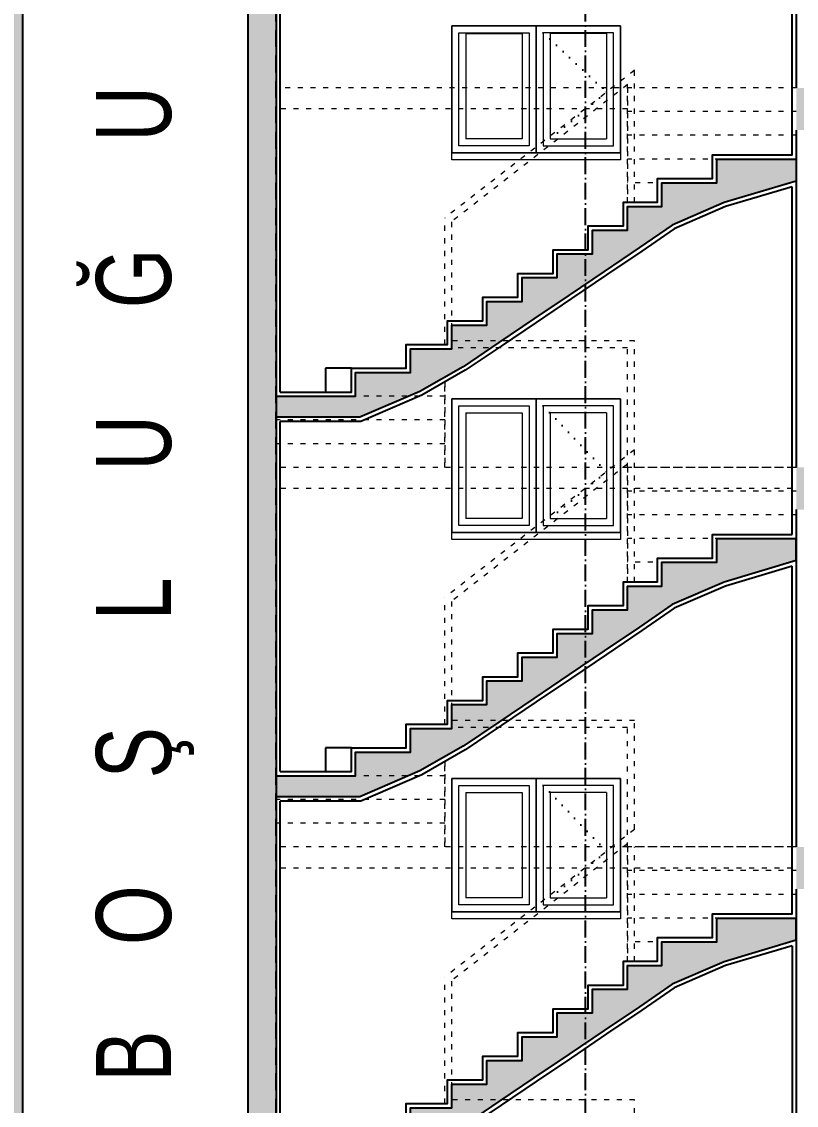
# Model space of a CAD drawing. Extents: x 41749 to 92598, y -24291 to 29432.
# Drawn here: x 72785 to 73335, y -22762 to -21991 of the extents above; entities that cross this region are included whole.
import ezdxf

# ---------------------------------------------------------------- set-up
doc = ezdxf.new("R2010")
doc.units = 0
doc.header["$MEASUREMENT"] = 0
for name, pattern in [('ACAD_ISO03W100', [30, 12, -18]), ('ACAD_ISO10W100', [18, 12, -3, 0, -3]), ('DOT', [6.35, 0, -6.35])]:
    doc.linetypes.add(name, pattern=pattern)
for name, color, linetype in [('AKS', 10, 'CONTINUOUS'), ('DUVAR', 6, 'CONTINUOUS'), ('KOLON', 5, 'CONTINUOUS'), ('P', 7, 'DOT'), ('pafta ismi', 4, 'CONTINUOUS'), ('SIVA', 7, 'CONTINUOUS'), ('tar', 12, 'CONTINUOUS')]:
    doc.layers.add(name, color=color, linetype=linetype)
doc.layers.add('KAPI-ACILIM1', color=13, linetype='ACAD_ISO03W100', lineweight=20)
doc.layers.add('KAPI-GOR', color=153, linetype='CONTINUOUS', lineweight=15)
doc.styles.add('2', font='swisscl.ttf', dxfattribs={"height": 13})

msp = doc.modelspace()

# ---------------------------------------------------------------- hatches: boundary and pattern name
at = {"layer": 'tar'}
h = msp.add_hatch(dxfattribs=at)
h.set_pattern_fill('ANSI33', color=256, scale=40, style=0)
h.paths.add_polyline_path([(73355.47336, -23448.22794), (73335.47336, -23448.22794), (73335.47336, -23668.22794), (73355.47336, -23668.22794)], flags=16)
h.paths.add_polyline_path([(73890.47336, -22038.22794), (73335.47336, -22038.22794), (73335.47336, -22068.22794), (73850.47341, -22068.22792), (73850.47349, -22068.22787), (73890.47345, -22068.22798)])
h.paths.add_polyline_path([(73335.47336, -22104.50656), (73335.47336, -22088.85294), (73278.92352, -22088.85294), (73278.92352, -22105.72794), (73239.85133, -22105.72794), (73239.85133, -22122.60294), (73215.47336, -22122.60294), (73215.47336, -22139.47794), (73190.47336, -22139.47794), (73190.47336, -22156.35294), (73165.47336, -22156.35294), (73165.47336, -22173.22794), (73140.47336, -22173.22794), (73140.47336, -22190.10294), (73115.47336, -22190.10294), (73115.47336, -22206.97794), (73090.47336, -22206.97794), (73090.47336, -22223.85294), (73061.09539, -22223.85294), (73061.09539, -22240.72794), (73022.0232, -22240.72794), (73022.0232, -22257.60294), (72965.47336, -22257.60294), (72965.47336, -22272.60294), (73025.12398, -22272.60294), (73067.82647, -22254.16003), (73098.41545, -22236.58942), (73123.86545, -22219.41067), (73148.86545, -22202.53567), (73173.86545, -22185.66067), (73198.86545, -22168.78567), (73223.93842, -22151.86141), (73247.16506, -22135.78339), (73284.05961, -22119.8489)], flags=17)
h.paths.add_polyline_path([(73850.47324, -22308.22794), (73829.09812, -22308.22794), (73335.47336, -22308.22794), (73335.47336, -22338.22794), (73830.47338, -22338.22792), (73830.47338, -22328.22785), (73850.47324, -22328.22794)])
h.paths.add_polyline_path([(73335.47336, -22358.85294), (73278.92352, -22358.85294), (73278.92352, -22375.72794), (73239.85133, -22375.72794), (73239.85133, -22392.60294), (73215.47336, -22392.60294), (73215.47336, -22409.47794), (73190.47336, -22409.47794), (73190.47336, -22426.35294), (73165.47336, -22426.35294), (73165.47336, -22443.22794), (73140.47336, -22443.22794), (73140.47336, -22460.10294), (73115.47336, -22460.10294), (73115.47336, -22476.97794), (73090.47336, -22476.97794), (73090.47336, -22493.85294), (73061.09539, -22493.85294), (73061.09539, -22510.72794), (73022.0232, -22510.72794), (73022.0232, -22527.60294), (72965.47336, -22527.60294), (72965.47336, -22542.60294), (73025.12398, -22542.60294), (73067.82647, -22524.16003), (73098.41545, -22506.58942), (73123.86545, -22489.41067), (73148.86545, -22472.53567), (73173.86545, -22455.66067), (73198.86545, -22438.78567), (73223.93842, -22421.86141), (73247.16506, -22405.78339), (73284.05961, -22389.8489), (73335.47336, -22374.50656)], flags=17)
h.paths.add_polyline_path([(73223.93842, -22691.86141), (73247.16506, -22675.78339), (73284.05961, -22659.8489), (73335.47336, -22644.50656), (73335.47336, -22628.85294), (73278.92352, -22628.85294), (73278.92352, -22645.72794), (73239.85133, -22645.72794), (73239.85133, -22662.60294), (73215.47336, -22662.60294), (73215.47336, -22679.47794), (73190.47336, -22679.47794), (73190.47336, -22696.35294), (73165.47336, -22696.35294), (73165.47336, -22713.22794), (73140.47336, -22713.22794), (73140.47336, -22730.10294), (73115.47336, -22730.10294), (73115.47336, -22746.97794), (73090.47336, -22746.97794), (73090.47336, -22763.85294), (73061.09539, -22763.85294), (73061.09539, -22780.72794), (73022.0232, -22780.72794), (73022.0232, -22797.60294), (72965.47336, -22797.60294), (72965.47336, -22812.60294), (73025.12398, -22812.60294), (73067.82647, -22794.16003), (73098.41545, -22776.58942), (73123.86545, -22759.41067), (73148.86545, -22742.53567), (73173.86545, -22725.66067), (73198.86545, -22708.78567)], flags=17)
h.paths.add_polyline_path([(73850.47324, -22578.22794), (73829.09812, -22578.22794), (73335.47336, -22578.22794), (73335.47336, -22608.22794), (73830.47338, -22608.22792), (73830.47338, -22598.22785), (73850.47324, -22598.22794)])
h.paths.add_polyline_path([(73850.47324, -22848.22794), (73829.09812, -22848.22794), (73335.47336, -22848.22794), (73335.47336, -22878.22794), (73830.47338, -22878.22792), (73830.47338, -22868.22785), (73850.47324, -22868.22794)])
h.paths.add_polyline_path([(73198.86545, -22978.78567), (73223.93842, -22961.86141), (73247.16506, -22945.78339), (73284.05961, -22929.8489), (73335.47336, -22914.50656), (73335.47336, -22898.85294), (73278.92352, -22898.85294), (73278.92352, -22915.72794), (73239.85133, -22915.72794), (73239.85133, -22932.60294), (73215.47336, -22932.60294), (73215.47336, -22949.47794), (73190.47336, -22949.47794), (73190.47336, -22966.35294), (73165.47336, -22966.35294), (73165.47336, -22983.22794), (73140.47336, -22983.22794), (73140.47336, -23000.10294), (73115.47336, -23000.10294), (73115.47336, -23016.97794), (73090.47336, -23016.97794), (73090.47336, -23033.85294), (73061.09539, -23033.85294), (73061.09539, -23050.72794), (73022.0232, -23050.72794), (73022.0232, -23067.60294), (72965.47336, -23067.60294), (72965.47336, -23082.60294), (73025.12398, -23082.60294), (73067.82647, -23064.16003), (73098.41545, -23046.58942), (73123.86545, -23029.41067), (73148.86545, -23012.53567), (73173.86545, -22995.66067)], flags=17)
h.paths.add_polyline_path([(73840.47324, -23118.22794), (73829.09812, -23118.22794), (73335.47336, -23118.22794), (73335.47336, -23148.22794), (73840.47336, -23148.22792), (73840.47336, -23138.22794), (73840.47324, -23138.22794)])
h.paths.add_polyline_path([(73830.47336, -23918.22794), (72015.47336, -23918.22794), (72015.47336, -23968.22794), (71665.95223, -23968.22794), (71665.95223, -23698.22794), (71640.95224, -23698.22794), (71640.95225, -23918.22794), (71640.95223, -23918.22794), (71640.95223, -24018.22794), (72045.47336, -24018.22794), (73830.47336, -24018.22794)])
h.paths.add_polyline_path([(71665.95224, -23668.22794), (71640.95223, -23668.22794), (71640.95223, -23698.22794), (71665.95223, -23698.22794)])
h.paths.add_polyline_path([(72765.47336, -23148.22794), (72765.47336, -23574.47794), (72671.29231, -23574.47794), (72671.29231, -23558.85294), (72655.47336, -23558.85294), (72655.47336, -23543.22794), (72639.65441, -23543.22794), (72639.65441, -23527.60294), (72545.47336, -23527.60294), (72545.47336, -23537.60294), (72619.72941, -23537.60294), (72667.18626, -23584.47794), (72765.47336, -23584.47794), (72765.47336, -23918.22794), (72785.47336, -23918.22794), (72785.47336, -23783.22794), (72945.47336, -23783.22794), (72945.47336, -23918.22794), (72965.47336, -23918.22794), (72965.47336, -23683.22794), (73335.47336, -23683.22794), (73335.47336, -23698.22794), (73830.47336, -23698.22794), (73830.47336, -23668.22794), (72965.47336, -23668.22794), (72965.47336, -23535.37079), (73022.81866, -23535.37079), (73067.04782, -23509.94101), (73084.40105, -23490.75214), (73093.03785, -23475.20345), (73116.02036, -23462.26272), (73152.83084, -23434.8946), (73335.47336, -23434.8946), (73335.47336, -23448.22794), (73830.47336, -23448.22794), (73830.47336, -23418.22794), (73135.47336, -23418.22794), (73135.47336, -23436.08508), (73110.47336, -23436.08508), (73110.47336, -23453.94222), (73085.47336, -23453.94222), (73085.47336, -23471.79936), (73076.21556, -23471.79936), (73076.21556, -23489.65651), (73061.14326, -23489.65651), (73061.14326, -23507.51365), (73020.83289, -23507.51365), (73020.83289, -23525.37079), (72965.47336, -23525.37079), (72965.47336, -23330.22794), (73009.71206, -23330.22794), (73070.18076, -23305.87107), (73087.47183, -23286.81146), (73100.52171, -23274.55679), (73198.79386, -23209.04202), (73226.8201, -23185.35787), (73237.00358, -23177.02472), (73248.75557, -23169.07073), (73284.0037, -23147.03525), (73335.47336, -23133.86584), (73335.47336, -23118.22794), (73294.74121, -23118.22794), (73294.74121, -23134.8946), (73242.33457, -23134.8946), (73242.33457, -23151.56127), (73224.26255, -23151.56127), (73224.26255, -23168.22794), (73215.47336, -23168.22794), (73215.47336, -23184.8946), (73190.47336, -23184.8946), (73190.47336, -23201.56127), (73165.47336, -23201.56127), (73165.47336, -23218.22794), (73140.47336, -23218.22794), (73140.47336, -23234.8946), (73115.47336, -23234.8946), (73115.47336, -23251.56127), (73090.47336, -23251.56127), (73090.47336, -23268.22794), (73076.68417, -23268.22794), (73076.68417, -23284.8946), (73058.61215, -23284.8946), (73058.61215, -23301.56127), (73006.20551, -23301.56127), (73006.20551, -23318.22794), (72965.47336, -23318.22794), (72965.47336, -21788.40603), (72945.47336, -21788.40603), (72945.47336, -23768.22794), (72785.47336, -23768.22794), (72785.47336, -21790.68641), (72765.47336, -21792.22363), (72765.47336, -22038.22794), (72210.47336, -22038.22794), (72210.47336, -22068.22789), (72765.47336, -22068.22794), (72765.47336, -22308.22794), (72210.47336, -22308.22794), (72210.47336, -22328.22794), (72230.4733, -22328.22785), (72230.4733, -22338.22794), (72765.47336, -22338.22794), (72765.47336, -22578.22794), (72210.47336, -22578.22794), (72210.47336, -22598.22794), (72230.4733, -22598.22785), (72230.4733, -22608.22794), (72765.47336, -22608.22794), (72765.47336, -22848.22794), (72210.47336, -22848.22794), (72210.47336, -22868.22794), (72230.4733, -22868.22785), (72230.4733, -22878.22794), (72765.47336, -22878.22794), (72765.47336, -23118.22794), (72220.47336, -23118.22794), (72010.47336, -23118.22793), (72010.47336, -23148.22798)])
h.paths.add_polyline_path([(72545.47336, -23448.22794), (72545.47336, -23418.22794), (71640.95223, -23418.22794), (71640.95223, -23448.22794)])
h.paths.add_polyline_path([(72545.47336, -23698.22794), (72545.47336, -23668.22794), (72015.47336, -23668.22794), (72015.47336, -23698.22794)], flags=17)

# ---------------------------------------------------------------- linework, layer by layer
at = {"layer": 'AKS', "linetype": 'ACAD_ISO10W100'}
for p, q in [((72945.62189, -24018.22794), (72945.62189, -21516.41996)), ((72965.62189, -24018.22794), (72965.62189, -21516.41996)), ((73185.62189, -24018.22794), (73185.62189, -21516.41996))]:
    msp.add_line(p, q, dxfattribs=at)
at = {"layer": 'DUVAR'}
for p, q in [((73335.47336, -21833.99684), (73335.47336, -22038.22794)), ((73335.47336, -22068.22794), (73335.47336, -22308.22794)), ((73335.47336, -22068.22794), (73335.47336, -22308.22794)), ((73335.47336, -22338.22794), (73335.47336, -22578.22794)), ((73335.47336, -22338.22794), (73335.47336, -22578.22794)), ((73335.47336, -22608.22794), (73335.47336, -22848.22794))]:
    msp.add_line(p, q, dxfattribs=at)
at = {"layer": 'KAPI-ACILIM1', "ltscale": 0.3}
for p, q in [((73220.47336, -22025.70871), (73085.47336, -22130.85294)), ((73220.47336, -22119.60294), (73220.47336, -22025.70871)), ((73335.47336, -22038.22794), (72968.47336, -22038.22794)), ((73215.47336, -22035.94053), (73088.54569, -22134.79765)), ((73215.47336, -22119.60294), (73215.47336, -22035.94053)), ((73215.47336, -22038.22794), (73215.47336, -22119.60294)), ((73215.47336, -22053.22794), (72968.47336, -22053.22794)), ((73335.47336, -22055.10294), (73215.47336, -22055.10294)), ((73335.47336, -22071.97794), (73215.47336, -22071.97794)), ((73335.47336, -22088.85294), (73215.47336, -22088.85294)), ((73233.52717, -22105.72794), (73215.47336, -22105.72794)), ((73085.47336, -22220.85294), (73085.47336, -22130.85294)), ((73090.47336, -22218.22794), (73090.47336, -22130.85294)), ((73220.47336, -22218.22794), (73090.47336, -22218.22794)), ((73215.47336, -22223.22794), (73090.47336, -22223.22794)), ((73215.47336, -22389.60294), (73215.47336, -22223.22794)), ((73220.47336, -22389.60294), (73220.47336, -22218.22794)), ((73085.47336, -22247.48318), (73085.47336, -22308.22794)), ((73085.47336, -22308.22794), (73085.47336, -22247.53088)), ((73085.47336, -22257.60294), (72965.47336, -22257.60294)), ((73085.47336, -22274.47794), (72965.47336, -22274.47794)), ((73085.47336, -22291.35294), (72965.47336, -22291.35294)), ((73220.47336, -22295.70871), (73085.47336, -22400.85294)), ((73332.47336, -22308.22794), (72965.47336, -22308.22794)), ((73215.47336, -22305.94053), (73088.54569, -22404.79765)), ((73215.47336, -22308.22794), (73215.47336, -22389.60294)), ((73335.47336, -22308.22794), (73215.47336, -22308.22794)), ((73332.47336, -22323.22794), (72965.47336, -22323.22794)), ((73335.47336, -22325.10294), (73215.47336, -22325.10294)), ((73335.47336, -22341.97794), (73215.47336, -22341.97794)), ((73335.47336, -22358.85294), (73215.47336, -22358.85294)), ((73233.52717, -22375.72794), (73215.47336, -22375.72794)), ((73085.47336, -22490.85294), (73085.47336, -22400.85294)), ((73090.47336, -22488.22794), (73090.47336, -22400.85294)), ((73220.47336, -22488.22794), (73090.47336, -22488.22794)), ((73215.47336, -22493.22794), (73090.47336, -22493.22794)), ((73215.47336, -22659.60294), (73215.47336, -22493.22794)), ((73220.47336, -22565.70871), (73220.47336, -22488.22794)), ((73085.47336, -22517.48318), (73085.47336, -22578.22794)), ((73085.47336, -22578.22794), (73085.47336, -22517.53088)), ((73085.47336, -22527.60294), (72965.47336, -22527.60294)), ((73085.47336, -22544.47794), (72965.47336, -22544.47794)), ((73085.47336, -22561.35294), (72965.47336, -22561.35294)), ((73220.47336, -22565.70871), (73085.47336, -22670.85294)), ((73332.47336, -22578.22794), (72965.47336, -22578.22794)), ((73215.47336, -22575.94053), (73088.54569, -22674.79765)), ((73215.47336, -22578.22794), (73215.47336, -22659.60294)), ((73335.47336, -22578.22794), (73215.47336, -22578.22794)), ((73220.47336, -22659.60294), (73220.47336, -22578.22794)), ((73332.47336, -22593.22794), (72965.47336, -22593.22794)), ((73335.47336, -22595.10294), (73215.47336, -22595.10294)), ((73335.47336, -22611.97794), (73215.47336, -22611.97794)), ((73335.47336, -22628.85294), (73215.47336, -22628.85294)), ((73233.52717, -22645.72794), (73215.47336, -22645.72794)), ((73085.47336, -22760.85294), (73085.47336, -22670.85294)), ((73090.47336, -22758.22794), (73090.47336, -22670.85294)), ((73220.47336, -22758.22794), (73090.47336, -22758.22794)), ((73220.47336, -22929.60294), (73220.47336, -22758.22794))]:
    msp.add_line(p, q, dxfattribs=at)
at = {"layer": 'KAPI-ACILIM1', "linetype": 'ACAD_ISO03W100', "ltscale": 0.3}
msp.add_arc((72920.47336, -23681.03868), 1907.78302, 59.43978808, 120.56021192, dxfattribs=at)
at = {"layer": 'KAPI-GOR'}
for p, q in [((73095.47336, -21998.97794), (73145.47232, -21998.97794)), ((73100.47336, -21999.47794), (73100.47336, -22074.47794)), ((73145.47232, -21998.97794), (73145.47232, -22079.47794)), ((73205.47336, -21998.97794), (73155.47232, -21998.97794)), ((73155.47232, -21998.97794), (73155.47232, -22079.47794)), ((73200.47336, -21999.47794), (73200.47336, -22074.47794)), ((73095.47336, -22264.47794), (73145.47232, -22264.47794)), ((73100.47336, -22269.47794), (73100.47336, -22344.47794)), ((73145.47232, -22264.47794), (73145.47232, -22349.47794)), ((73205.47336, -22264.47794), (73155.47232, -22264.47794)), ((73155.47232, -22264.47794), (73155.47232, -22349.47794)), ((73200.47336, -22269.47794), (73200.47336, -22344.47794)), ((73095.47336, -22534.47794), (73145.47232, -22534.47794)), ((73100.47336, -22539.47794), (73100.47336, -22614.47794)), ((73145.47232, -22534.47794), (73145.47232, -22619.47794)), ((73205.47336, -22534.47794), (73155.47232, -22534.47794)), ((73155.47232, -22534.47794), (73155.47232, -22619.47794)), ((73200.47336, -22539.47794), (73200.47336, -22614.47794))]:
    msp.add_line(p, q, dxfattribs=at)
for points in [[(73090.47336, -21993.97794), (73150.47232, -21993.97794), (73150.47232, -22084.47794), (73090.47336, -22084.47794)], [(73090.47336, -22084.47794), (73150.47232, -22084.47794), (73150.47232, -21993.97794), (73090.47336, -21993.97794)], [(73090.47336, -21993.97794), (73210.47336, -21993.97794), (73210.47336, -22089.47794), (73090.47336, -22089.47794)], [(73210.47336, -21993.97794), (73150.47232, -21993.97794), (73150.47232, -22084.47794), (73210.47336, -22084.47794)], [(73210.47336, -22084.47794), (73150.47232, -22084.47794), (73150.47232, -21993.97794), (73210.47336, -21993.97794)], [(73090.47336, -22259.47794), (73150.47232, -22259.47794), (73150.47232, -22354.47794), (73090.47336, -22354.47794)], [(73090.47336, -22354.47794), (73150.47232, -22354.47794), (73150.47232, -22259.47794), (73090.47336, -22259.47794)], [(73090.47336, -22259.47794), (73210.47336, -22259.47794), (73210.47336, -22359.47794), (73090.47336, -22359.47794)], [(73210.47336, -22259.47794), (73150.47232, -22259.47794), (73150.47232, -22354.47794), (73210.47336, -22354.47794)], [(73210.47336, -22354.47794), (73150.47232, -22354.47794), (73150.47232, -22259.47794), (73210.47336, -22259.47794)], [(73090.47336, -22529.47794), (73150.47232, -22529.47794), (73150.47232, -22624.47794), (73090.47336, -22624.47794)], [(73090.47336, -22624.47794), (73150.47232, -22624.47794), (73150.47232, -22529.47794), (73090.47336, -22529.47794)], [(73090.47336, -22529.47794), (73210.47336, -22529.47794), (73210.47336, -22629.47794), (73090.47336, -22629.47794)], [(73210.47336, -22529.47794), (73150.47232, -22529.47794), (73150.47232, -22624.47794), (73210.47336, -22624.47794)], [(73210.47336, -22624.47794), (73150.47232, -22624.47794), (73150.47232, -22529.47794), (73210.47336, -22529.47794)]]:
    msp.add_lwpolyline(points, close=True, dxfattribs=at)
for points in [[(73095.47336, -22079.47794), (73095.47336, -21998.97794), (73095.47336, -21998.97794)], [(73100.47336, -21998.97794), (73145.47232, -21998.97794), (73145.47232, -22079.47794), (73095.47336, -22079.47794), (73095.47336, -21998.97794)], [(73100.47336, -21999.47794), (73140.47232, -21999.47794), (73140.47232, -22074.47794), (73100.47336, -22074.47794)], [(73200.47336, -21998.97794), (73155.47232, -21998.97794), (73155.47232, -22079.47794), (73205.47336, -22079.47794), (73205.47336, -21998.97794)], [(73200.47336, -21999.47794), (73160.47232, -21999.47794), (73160.47232, -22074.47794), (73200.47336, -22074.47794)], [(73095.47336, -22349.47794), (73095.47336, -22264.47794), (73095.47336, -22264.47794)], [(73100.47336, -22264.47794), (73145.47232, -22264.47794), (73145.47232, -22349.47794), (73095.47336, -22349.47794), (73095.47336, -22264.47794)], [(73100.47336, -22269.47794), (73140.47232, -22269.47794), (73140.47232, -22344.47794), (73100.47336, -22344.47794)], [(73200.47336, -22264.47794), (73155.47232, -22264.47794), (73155.47232, -22349.47794), (73205.47336, -22349.47794), (73205.47336, -22264.47794)], [(73200.47336, -22269.47794), (73160.47232, -22269.47794), (73160.47232, -22344.47794), (73200.47336, -22344.47794)], [(73095.47336, -22619.47794), (73095.47336, -22534.47794), (73095.47336, -22534.47794)], [(73100.47336, -22534.47794), (73145.47232, -22534.47794), (73145.47232, -22619.47794), (73095.47336, -22619.47794), (73095.47336, -22534.47794)], [(73100.47336, -22539.47794), (73140.47232, -22539.47794), (73140.47232, -22614.47794), (73100.47336, -22614.47794)], [(73200.47336, -22534.47794), (73155.47232, -22534.47794), (73155.47232, -22619.47794), (73205.47336, -22619.47794), (73205.47336, -22534.47794)], [(73200.47336, -22539.47794), (73160.47232, -22539.47794), (73160.47232, -22614.47794), (73200.47336, -22614.47794)]]:
    msp.add_lwpolyline(points, dxfattribs=at)
at = {"layer": 'KOLON'}
for p, q in [((72785.47336, -22638.22794), (72785.47336, -21790.68641)), ((72945.47336, -21788.40603), (72945.47336, -23768.22794)), ((72965.47336, -21788.80502), (72965.47336, -23318.22794)), ((72785.47336, -22908.22794), (72785.47336, -22203.22794)), ((72785.47336, -23768.22794), (72785.47336, -22473.22794))]:
    msp.add_line(p, q, dxfattribs=at)
for points in [[(72965.47336, -22257.60294), (73022.0232, -22257.60294), (73022.0232, -22240.72794), (73061.09539, -22240.72794), (73061.09539, -22223.85294), (73090.47336, -22223.85294), (73090.47336, -22206.97794), (73115.47336, -22206.97794), (73115.47336, -22190.10294), (73140.47336, -22190.10294), (73140.47336, -22173.22794), (73165.47336, -22173.22794), (73165.47336, -22156.35294), (73190.47336, -22156.35294), (73190.47336, -22139.47794), (73215.47336, -22139.47794), (73215.47336, -22122.60294), (73239.85133, -22122.60294), (73239.85133, -22105.72794), (73278.92352, -22105.72794), (73278.92352, -22088.85294), (73335.47336, -22088.85294)], [(73335.47336, -22104.50656), (73284.05961, -22119.8489), (73247.16506, -22135.78339), (73223.93842, -22151.86141), (73198.86545, -22168.78567), (73173.86545, -22185.66067), (73148.86545, -22202.53567), (73123.86545, -22219.41067), (73098.41545, -22236.58942), (73067.82647, -22254.16003), (73025.12398, -22272.60294), (72965.47336, -22272.60294)], [(72965.47336, -22527.60294), (73022.0232, -22527.60294), (73022.0232, -22510.72794), (73061.09539, -22510.72794), (73061.09539, -22493.85294), (73090.47336, -22493.85294), (73090.47336, -22476.97794), (73115.47336, -22476.97794), (73115.47336, -22460.10294), (73140.47336, -22460.10294), (73140.47336, -22443.22794), (73165.47336, -22443.22794), (73165.47336, -22426.35294), (73190.47336, -22426.35294), (73190.47336, -22409.47794), (73215.47336, -22409.47794), (73215.47336, -22392.60294), (73239.85133, -22392.60294), (73239.85133, -22375.72794), (73278.92352, -22375.72794), (73278.92352, -22358.85294), (73335.47336, -22358.85294)], [(73335.47336, -22374.50656), (73284.05961, -22389.8489), (73247.16506, -22405.78339), (73223.93842, -22421.86141), (73198.86545, -22438.78567), (73173.86545, -22455.66067), (73148.86545, -22472.53567), (73123.86545, -22489.41067), (73098.41545, -22506.58942), (73067.82647, -22524.16003), (73025.12398, -22542.60294), (72965.47336, -22542.60294)], [(72965.47336, -22797.60294), (73022.0232, -22797.60294), (73022.0232, -22780.72794), (73061.09539, -22780.72794), (73061.09539, -22763.85294), (73090.47336, -22763.85294), (73090.47336, -22746.97794), (73115.47336, -22746.97794), (73115.47336, -22730.10294), (73140.47336, -22730.10294), (73140.47336, -22713.22794), (73165.47336, -22713.22794), (73165.47336, -22696.35294), (73190.47336, -22696.35294), (73190.47336, -22679.47794), (73215.47336, -22679.47794), (73215.47336, -22662.60294), (73239.85133, -22662.60294), (73239.85133, -22645.72794), (73278.92352, -22645.72794), (73278.92352, -22628.85294), (73335.47336, -22628.85294)], [(73335.47336, -22644.50656), (73284.05961, -22659.8489), (73247.16506, -22675.78339), (73223.93842, -22691.86141), (73198.86545, -22708.78567), (73173.86545, -22725.66067), (73148.86545, -22742.53567), (73123.86545, -22759.41067), (73098.41545, -22776.58942), (73067.82647, -22794.16003), (73025.12398, -22812.60294), (72965.47336, -22812.60294)]]:
    msp.add_lwpolyline(points, dxfattribs=at)
at = {"layer": 'P'}
for points in [[(73155.47232, -21998.97794), (73200.47336, -22041.31084), (73160.47232, -22074.47794)], [(73155.47232, -22264.47794), (73200.47336, -22311.31084), (73160.47232, -22344.47794)], [(73155.47232, -22534.47794), (73200.47336, -22581.31084), (73160.47232, -22614.47794)]]:
    msp.add_lwpolyline(points, dxfattribs=at)
at = {"layer": 'SIVA'}
for p, q in [((72968.47336, -22254.60294), (72968.47336, -21791.88567)), ((73332.47336, -22355.85294), (73332.47336, -22108.53251)), ((73019.0232, -22237.72794), (73000.62055, -22237.72794)), ((73000.62055, -22237.72794), (73000.62055, -22254.60294)), ((72968.47336, -22524.60294), (72968.47336, -22275.60294)), ((73019.0232, -22507.72794), (73000.62055, -22507.72794)), ((73000.62055, -22507.72794), (73000.62055, -22524.60294)), ((72968.47336, -22794.60294), (72968.47336, -22545.60294)), ((73332.47336, -22648.53251), (73332.47336, -22895.85294)), ((73332.47336, -22648.53251), (73332.47336, -22895.85294))]:
    msp.add_line(p, q, dxfattribs=at)
for points in [[(72968.47336, -22254.60294), (73019.0232, -22254.60294), (73019.0232, -22237.72794), (73058.09539, -22237.72794), (73058.09539, -22220.85294), (73087.47336, -22220.85294), (73087.47336, -22203.97794), (73112.47336, -22203.97794), (73112.47336, -22187.10294), (73137.47336, -22187.10294), (73137.47336, -22170.22794), (73162.47336, -22170.22794), (73162.47336, -22153.35294), (73187.47336, -22153.35294), (73187.47336, -22136.47794), (73212.47336, -22136.47794), (73212.47336, -22119.60294), (73236.85133, -22119.60294), (73236.85133, -22102.72794), (73275.92352, -22102.72794), (73275.92352, -22085.85294), (73332.47336, -22085.85294), (73332.47336, -21836.35586)], [(73332.47336, -22108.53251), (73285.08682, -22122.67309), (73248.6278, -22138.41949), (73225.63143, -22154.33811), (73200.54387, -22171.27221), (73175.54387, -22188.14721), (73150.54387, -22205.02221), (73125.54387, -22221.89721), (73100.00386, -22239.13672), (73069.17269, -22256.84645), (73025.74414, -22275.60294), (72968.47336, -22275.60294)], [(72968.47336, -22524.60294), (73019.0232, -22524.60294), (73019.0232, -22507.72794), (73058.09539, -22507.72794), (73058.09539, -22490.85294), (73087.47336, -22490.85294), (73087.47336, -22473.97794), (73112.47336, -22473.97794), (73112.47336, -22457.10294), (73137.47336, -22457.10294), (73137.47336, -22440.22794), (73162.47336, -22440.22794), (73162.47336, -22423.35294), (73187.47336, -22423.35294), (73187.47336, -22406.47794), (73212.47336, -22406.47794), (73212.47336, -22389.60294), (73236.85133, -22389.60294), (73236.85133, -22372.72794), (73275.92352, -22372.72794), (73275.92352, -22355.85294), (73332.47336, -22355.85294)], [(72968.47336, -22794.60294), (73019.0232, -22794.60294), (73019.0232, -22777.72794), (73058.09539, -22777.72794), (73058.09539, -22760.85294), (73087.47336, -22760.85294), (73087.47336, -22743.97794), (73112.47336, -22743.97794), (73112.47336, -22727.10294), (73137.47336, -22727.10294), (73137.47336, -22710.22794), (73162.47336, -22710.22794), (73162.47336, -22693.35294), (73187.47336, -22693.35294), (73187.47336, -22676.47794), (73212.47336, -22676.47794), (73212.47336, -22659.60294), (73236.85133, -22659.60294), (73236.85133, -22642.72794), (73275.92352, -22642.72794), (73275.92352, -22625.85294), (73332.47336, -22625.85294), (73332.47336, -22378.53251)], [(73332.47336, -22378.53251), (73285.08682, -22392.67309), (73248.6278, -22408.41949), (73225.63143, -22424.33811), (73200.54387, -22441.27221), (73175.54387, -22458.14721), (73150.54387, -22475.02221), (73125.54387, -22491.89721), (73100.00386, -22509.13672), (73069.17269, -22526.84645), (73025.74414, -22545.60294), (72968.47336, -22545.60294)], [(73332.47336, -22648.53251), (73285.08682, -22662.67309), (73248.6278, -22678.41949), (73225.63143, -22694.33811), (73200.54387, -22711.27221), (73175.54387, -22728.14721), (73150.54387, -22745.02221), (73125.54387, -22761.89721), (73100.00386, -22779.13672), (73069.17269, -22796.84645), (73025.74414, -22815.60294), (72968.47336, -22815.60294)]]:
    msp.add_lwpolyline(points, dxfattribs=at)
at = {"layer": 'tar'}
for p, q in [((73335.47336, -22088.85294), (73335.47336, -22104.50656)), ((73335.47336, -22374.50656), (73335.47336, -22358.85294)), ((73335.47336, -22644.50656), (73335.47336, -22628.85294))]:
    msp.add_line(p, q, dxfattribs=at)

# ---------------------------------------------------------------- texts
at = {"layer": 'pafta ismi', "style": '2'}
msp.add_text('A     S     A     N     S     Ö     R             B    O     Ş     L     U     Ğ     U', height=53.34336, rotation=90, dxfattribs=at).set_placement((72890.77845, -23666.45984))

doc.saveas('drawing.dxf')
